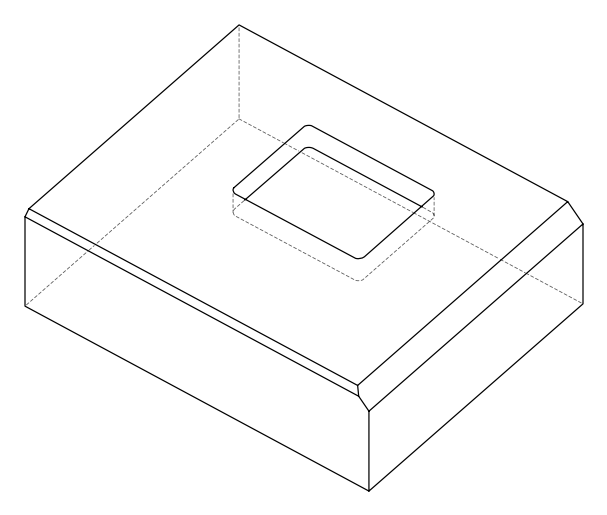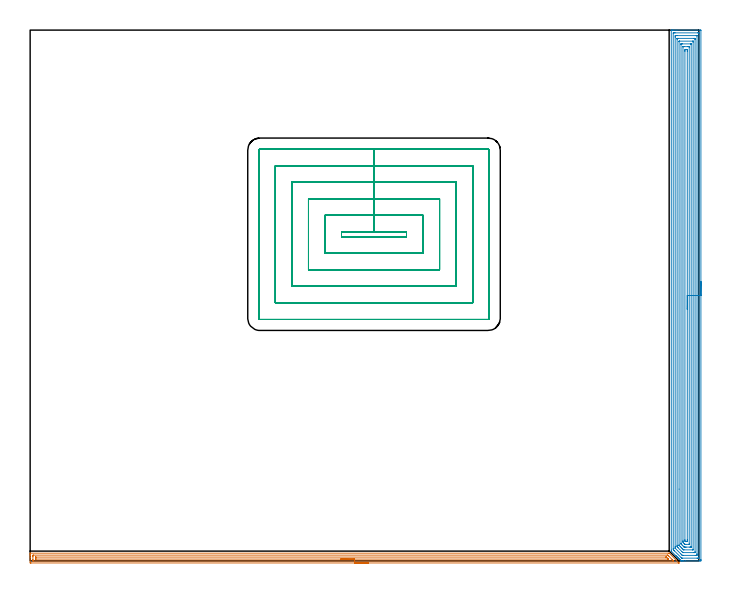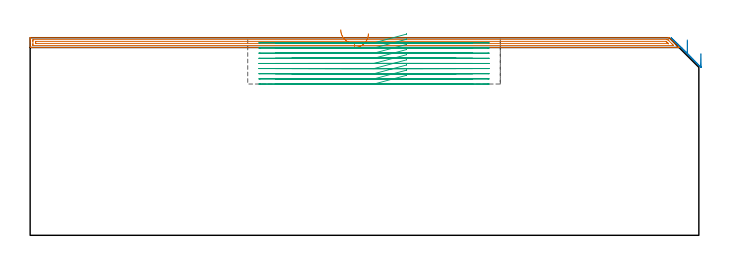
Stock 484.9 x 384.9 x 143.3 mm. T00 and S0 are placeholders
(PLAN: 3 operations, 1 tool changes, 75.2 min)
(1 AREA_MILL | FG_CHAMFER_SURFACE | UGT0205_001 | 11.4 min | 11973 mm3)
(2 AREA_MILL_1 | FG_CHAMFER_SURFACE_1 | UGT0205_001 | 24.89 min | 88726 mm3)
(3 MILL_RECTANGULAR_POCKET | POCKET_RECTANGULAR_STRAIGHT | NXT0201_012 | Follow Part, ap 4, ae 75% | 38.92 min | 856159 mm3)
(TOOL UGT0205_001 | Chamfer Mill 20 x 3 x 45 deg. | D20 FL50 Z2)
(TOOL NXT0201_012 | ENDMILL 16mm [2P460-1600-NA 1630] | D16 FL38 Z6)
(OP 1 AREA_MILL)
G17 G21 G94 G90
T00 M6
G54
G17 G0 G90 X245.25 Y-1.5 S1061 M3
G43 Z153.3 H0
Z146.2
G94 G1 X245.212 Z145.328 F250.
X245.098 Z144.464
X244.909 Z143.612
X244.647 Z142.78
X244.313 Z141.974
X243.91 Z141.2
X243.441 Z140.464
X242.91 Z139.772
X242.321 Z139.129
X241.678 Z138.54
X240.986 Z138.008
X240.25 Z137.54
X239.476 Z137.137
X238.67 Z136.803
X237.838 Z136.541
X236.986 Z136.352
X236.122 Z136.238
X235.25 Z136.2
X0.624
X0.16 Y-1.496 Z136.202
X0.009 Y-1.492 Z136.206
X0. Y-1.038 Z136.659
Y2.491 Z140.186
Y3.905 Z141.601
Y4.256 Z141.95
Y4.956 Z142.656
Y5.233 Z142.933
X0.006 Y5.592 Z143.283
X0.008 Y5.597 Z143.288
X0.178 Y5.6 Z143.3
X462.725
X463.398 Y5.595 Z143.289
X463.417 Y5.582 Z143.281
X463.422 Y5.579 Z143.277
X470.039 Y-1.038 Z136.659
X470.479 Y-1.479 Z136.221
X470.49 Y-1.492 Z136.207
X470.484 Y-1.497 Z136.202
X470.471 Y-1.5 Z136.2
X235.25
Y-0.086 Z137.614
X2.412 Y-0.085 Z137.615
X2.34
X2.034 Y-0.079 Z137.621
X2.01 Y0.021 Z137.721
X2.003 Y0.248 Z137.948
X2.001 Y0.727 Z138.427
X2. Y1.133 Z138.833
Y2.898 Z140.598
X2.001 Y3.373 Z141.073
X2.002 Y3.778 Z141.478
X2.01 Y4.179 Z141.879
X2.412 Y4.185 Z141.885
X2.483
X461.902
X462.313 Y4.18 Z141.88
X462.36 Y4.179 Z141.879
X462.444 Y4.1 Z141.8
X462.57 Y3.978 Z141.678
X462.725 Y3.825 Z141.525
X463.177 Y3.373 Z141.073
X465.406 Y1.144 Z138.844
X465.823 Y0.727 Z138.427
X466.3 Y0.247 Z137.947
X466.521 Y0.018 Z137.718
X466.599 Y-0.079 Z137.621
X466.3 Y-0.085 Z137.615
X466.229
X235.25 Y-0.086 Z137.614
Y1.328 Z139.028
X4.2 Y1.329 Z139.029
X4.105 Y1.33 Z139.03
X4.03 Y1.333 Z139.033
X4.014 Y1.335 Z139.035
X4.01 Y1.356 Z139.056
X4.005 Y1.412 Z139.112
X4.001 Y1.609 Z139.309
X4. Y1.806 Z139.506
X4.002 Y2.491 Z140.191
X4.006 Y2.688 Z140.388
X4.01 Y2.743 Z140.443
X4.014 Y2.765 Z140.465
X4.03 Y2.767 Z140.467
X4.105 Y2.77 Z140.47
X4.2 Y2.771 Z140.471
X460.653
X460.937 Y2.77 Z140.47
X461.221 Y2.767 Z140.467
X461.301 Y2.765 Z140.465
X461.333 Y2.756 Z140.456
X461.354 Y2.738 Z140.438
X461.441 Y2.656 Z140.356
X461.609 Y2.491 Z140.191
X461.831 Y2.27 Z139.97
X462.491 Y1.609 Z139.309
X462.725 Y1.372 Z139.072
X462.754 Y1.335 Z139.035
X462.753
X462.725 Y1.333 Z139.033
X462.115 Y1.329 Z139.029
X235.25 Y1.328 Z139.028
X234.378 Z139.067
X233.513 Z139.18
X232.662 Z139.369
X231.83 Z139.632
X231.024 Z139.965
X230.25 Z140.368
X229.514 Z140.837
X228.822 Z141.368
X228.179 Z141.957
X227.59 Z142.601
X227.058 Z143.293
X226.59 Z144.028
X226.187 Z144.802
X225.853 Z145.608
X225.591 Z146.44
X225.402 Z147.292
X225.288 Z148.157
X225.25 Z149.028
G0 Z153.3
M5
M2
(OP 2 AREA_MILL_1)
G17 G21 G94 G90
T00 M6
G54
G17 G0 G90 X486.4 Y202.45 S1061 M3
G43 Z153.3 H0
Z131.8
G94 G1 Y202.412 Z130.928 F250.
Y202.298 Z130.064
Y202.109 Z129.212
Y201.847 Z128.38
Y201.513 Z127.574
Y201.11 Z126.8
Y200.641 Z126.064
Y200.11 Z125.372
Y199.521 Z124.729
Y198.878 Z124.14
Y198.186 Z123.608
Y197.45 Z123.14
Y196.676 Z122.737
Y195.87 Z122.403
Y195.038 Z122.141
Y194.186 Z121.952
Y193.322 Z121.838
Y192.45 Z121.8
Y0.981
X486.399 Y0.631 Z121.801
X486.394 Y0.092 Z121.803
X486.392 Y0.008 Z121.806
X485.86 Y0.004 Z122.338
X485.233 Y0. Z122.964
X475.206 Z132.989
X473.795 Z134.401
X473.431 Z134.765
X472.702 Z135.498
X472.424 Z135.776
X472.148 Y0.002 Z136.045
X471.989 Y0.01 Z136.203
X471.939 Y0.058 Z136.255
X471.815 Y0.184 Z136.383
X471.655 Y0.343 Z136.54
X471.497 Y0.502 Z136.701
X471.368 Y0.631 Z136.83
X471.211 Y0.787 Z136.984
X471.056 Y0.943 Z137.141
X470.921 Y1.078 Z137.277
X470.767 Y1.23 Z137.428
X470.616 Y1.383 Z137.582
X470.474 Y1.525 Z137.724
X470.323 Y1.674 Z137.872
X470.175 Y1.824 Z138.023
X470.027 Y1.972 Z138.171
X469.879 Y2.118 Z138.316
X469.734 Y2.265 Z138.464
X469.58 Y2.419 Z138.618
X469.435 Y2.562 Z138.76
X469.293 Y2.705 Z138.904
X469.132 Y2.866 Z139.065
X468.992 Y3.006 Z139.204
X468.853 Y3.146 Z139.345
X468.685 Y3.314 Z139.512
X468.548 Y3.45 Z139.648
X468.419 Y3.58 Z139.779
X468.238 Y3.761 Z139.96
X465.108 Y6.891 Z143.089
X464.982 Y7.02 Z143.214
X464.902 Y7.105 Z143.288
X464.9 Y7.785 Z143.3
Y384.716
X464.903 Y384.891 Z143.288
X464.94 Y384.9 Z143.252
X465.344 Z142.856
X465.599 Z142.601
X466.328 Z141.867
X467.581 Z140.616
X468.992 Z139.204
X485.86 Z122.338
X486.123 Y384.898 Z122.074
X486.392 Y384.89 Z121.806
X486.399 Y384.62 Z121.799
X486.4 Y192.45 Z121.8
X484.986 Z123.214
X484.985 Y2.406 Z123.215
X484.972 Y2.01 Z123.228
X484.498 Y2.002 Z123.702
X484.084 Y2.001 Z124.116
X483.613 Y2. Z124.587
X472.958 Z135.242
X472.543 Y2.004 Z135.657
X472.484 Y2.008 Z135.716
X472.45 Y2.012 Z135.75
X472.418 Y2.041 Z135.782
X472.289 Y2.165 Z135.911
X472.031 Y2.419 Z136.169
X467.216 Y7.234 Z140.984
X466.669 Y7.785 Z141.531
X466.328 Y8.134 Z141.872
X466.315 Y8.679 Z141.885
X466.314 Y8.693 Z141.886
X466.315 Y382.494 Z141.885
X466.328 Y382.89 Z141.872
X466.802 Y382.897 Z141.398
X467.216 Y382.899 Z140.984
X467.688 Y382.9 Z140.512
X484.084 Y382.899 Z124.116
X484.558 Y382.897 Z123.642
X484.972 Y382.89 Z123.228
X484.985 Y382.481 Z123.215
X484.986 Y382.467 Z123.214
Y192.45
X483.572 Z124.628
X483.571 Y5.102 Z124.629
X483.57 Y4.725 Z124.63
X483.567 Y4.208 Z124.633
X483.565 Y4.028 Z124.635
X483.394 Y4.009 Z124.806
X483.196 Y4.005 Z125.004
X482.515 Y4. Z125.685
X482.309 Z125.891
X473.636 Y4.001 Z134.564
X473.431 Y4.004 Z134.769
X473.225 Y4.01 Z134.975
X472.879 Y4.032 Z135.321
X472.694 Y4.208 Z135.506
X472.543 Y4.357 Z135.657
X471.797 Y5.102 Z136.403
X467.813 Y9.086 Z140.387
X467.766 Y9.136 Z140.434
X467.743 Y9.163 Z140.457
X467.736 Y9.176 Z140.464
X467.734 Y9.196 Z140.466
X467.73 Y9.573 Z140.47
X467.729 Y9.951 Z140.471
X467.728 Y10.468 Z140.472
X467.729 Y379.798 Z140.471
X467.73 Y380.175 Z140.47
X467.733 Y380.692 Z140.467
X467.735 Y380.872 Z140.465
X467.906 Y380.891 Z140.294
X468.104 Y380.895 Z140.096
X468.785 Y380.9 Z139.415
X468.992 Z139.208
X482.99 Z125.21
X483.196 Y380.898 Z125.004
X483.403 Y380.895 Z124.797
X483.539 Y380.89 Z124.661
X483.566 Y380.882 Z124.634
X483.567 Y380.863 Z124.633
X483.569 Y380.818 Z124.631
X483.571 Y380.692 Z124.629
X483.572 Y192.45 Z124.628
X482.157 Z126.043
Y6.891
X482.155 Y6.151 Z126.045
X482.152 Y6.043 Z126.048
X482.151 Y6.018 Z126.049
X482.137 Y6.01 Z126.063
X482.084 Y6.007 Z126.116
X481.863 Y6.003 Z126.337
X481.421 Y6. Z126.779
X473.426 Y6.001 Z134.774
X472.543 Y6.812 Z135.657
X472.46 Y6.891 Z135.74
X469.775 Y9.573 Z138.425
X469.67 Y9.681 Z138.53
X469.457 Y9.903 Z138.743
X469.15 Y10.228 Z139.05
X469.146 Y10.312 Z139.054
X469.145 Y10.468 Z139.055
X469.143 Y11.21 Z139.057
Y11.362
Y378.009
X469.145 Y378.749 Z139.055
X469.148 Y378.857 Z139.052
X469.149 Y378.882 Z139.051
X469.163 Y378.89 Z139.037
X469.216 Y378.893 Z138.984
X469.437 Y378.897 Z138.763
X469.879 Y378.9 Z138.321
X481.421 Z126.779
X481.864 Y378.898 Z126.336
X482.084 Y378.893 Z126.116
X482.137 Y378.89 Z126.063
X482.151 Y378.884 Z126.049
X482.153 Y378.866 Z126.047
X482.155 Y378.795 Z126.045
X482.157 Y378.162 Z126.043
Y378.009
Y192.45
X480.743 Z127.457
Y8.468
X480.741 Y8.256 Z127.459
X480.739 Y8.115 Z127.461
X480.736 Y8.011 Z127.464
X480.701 Y8.009 Z127.499
X480.533 Y8.004 Z127.667
X480.319 Y8.001 Z127.881
X474.104 Z134.096
X473.936 Y8.006 Z134.264
X473.854 Y8.01 Z134.346
X473.709 Y8.134 Z134.491
X473.431 Y8.388 Z134.769
X473.125 Y8.679 Z135.075
X472.543 Y9.256 Z135.657
X472.225 Y9.573 Z135.975
X471.655 Y10.143 Z136.545
X471.331 Y10.468 Z136.869
X470.767 Y11.035 Z137.433
X470.606 Y11.202 Z137.594
X470.567 Y11.243 Z137.633
X470.563 Y11.292 Z137.637
X470.56 Y11.362 Z137.64
X470.558 Y11.573 Z137.642
X470.557 Y52.065 Z137.643
Y376.432
X470.559 Y376.644 Z137.641
X470.561 Y376.785 Z137.639
X470.564 Y376.889 Z137.636
X470.599 Y376.891 Z137.601
X470.767 Y376.896 Z137.433
X470.981 Y376.899 Z137.219
X480.629 Z127.571
X480.688 Y376.897 Z127.512
X480.721 Y376.894 Z127.479
X480.733 Y376.891 Z127.467
X480.736 Y376.855 Z127.464
X480.741 Y376.433 Z127.459
X480.743 Y376.221 Z127.457
Y192.45
X479.329 Z128.871
X479.328 Y10.468 Z128.872
X479.326 Y10.18 Z128.874
X479.323 Y10.037 Z128.877
X479.322 Y10.01 Z128.878
X479.288 Y10.006 Z128.912
X479.22 Y10.002 Z128.98
X478.757 Y10. Z129.443
X478.334 Z129.866
X475.67 Z132.53
X475.206 Y10.001 Z132.994
X474.781 Y10.002 Z133.419
X474.318 Y10.01 Z133.882
X474.255 Y10.016 Z133.945
X474.189 Y10.075 Z134.011
X474.054 Y10.203 Z134.146
X473.782 Y10.468 Z134.418
X473.431 Y10.817 Z134.769
X472.886 Y11.362 Z135.314
X472.543 Y11.707 Z135.657
X472. Y12.256 Z136.2
X471.978 Y12.296 Z136.222
X471.975 Y12.329 Z136.225
X471.973 Y12.4 Z136.227
X471.972 Y12.544 Z136.228
X471.971 Y12.832 Z136.229
X471.972 Y374.432 Z136.228
X471.974 Y374.72 Z136.226
X471.977 Y374.863 Z136.223
X471.978 Y374.89 Z136.222
X472.013 Y374.894 Z136.187
X472.08 Y374.898 Z136.12
X472.543 Y374.9 Z135.657
X472.966 Z135.234
X478.757 Z129.443
X479.183 Y374.898 Z129.017
X479.312 Y374.892 Z128.888
X479.322 Y374.89 Z128.878
X479.324 Y374.877 Z128.876
X479.327 Y374.836 Z128.873
X479.329 Y374.751 Z128.871
Y192.45
X477.915 Z130.285
X477.914 Y12.165 Z130.286
X477.911 Y12.074 Z130.289
X477.908 Y12.019 Z130.292
X477.899 Y12.01 Z130.301
X477.87 Y12.008 Z130.33
X477.235 Y12.001 Z130.965
X475.46 Y12. Z132.74
X475.206 Y12.002 Z132.994
X474.952 Y12.006 Z133.248
X474.783 Y12.01 Z133.417
X474.684 Y12.026 Z133.516
X474.636 Y12.07 Z133.564
X474.442 Y12.256 Z133.758
X474.318 Y12.379 Z133.882
X473.552 Y13.15 Z134.648
X473.431 Y13.279 Z134.769
X473.388 Y14.045 Z134.812
X473.387 Y14.089 Z134.813
X473.385 Y14.939 Z134.815
X473.386 Y372.735 Z134.814
X473.389 Y372.826 Z134.811
X473.392 Y372.881 Z134.808
X473.401 Y372.89 Z134.799
X473.431 Y372.892 Z134.769
X474.065 Y372.899 Z134.135
X476.982 Y372.9 Z131.218
X477.617 Y372.898 Z130.583
X477.87 Y372.892 Z130.33
X477.899 Y372.89 Z130.301
X477.908 Y372.78 Z130.292
X477.913 Y372.689 Z130.287
X477.914 Y372.644 Z130.286
X477.915 Y192.45 Z130.285
X476.501 Z131.699
X476.5 Y15.424 Z131.7
Y14.939
X476.498 Y14.532 Z131.702
X476.493 Y14.045 Z131.707
X476.135 Y14.003 Z132.065
X476.094 Y14.002 Z132.106
X475.249 Y14.001 Z132.951
X475.206 Y14.005 Z132.994
X475.164 Y14.01 Z133.036
X475.111 Y14.045 Z133.089
X474.999 Y14.157 Z133.201
X474.806 Y14.357 Z133.394
X474.804 Y14.45 Z133.396
X474.801 Y14.939 Z133.399
X474.8 Y15.348 Z133.4
Y369.476
Y369.961
X474.802 Y370.368 Z133.398
X474.807 Y370.855 Z133.393
X475.165 Y370.897 Z133.035
X475.206 Y370.898 Z132.994
X476.051 Z132.149
X476.094 Y370.895 Z132.106
X476.493 Y370.855 Z131.707
X476.497 Y370.449 Z131.703
X476.5 Y369.961 Z131.7
Y369.552
X476.501 Y192.45 Z131.699
Y191.578 Z131.738
Y190.713 Z131.851
Y189.862 Z132.04
Y189.03 Z132.303
Y188.224 Z132.636
Y187.45 Z133.039
Y186.714 Z133.508
Y186.022 Z134.039
Y185.379 Z134.628
Y184.79 Z135.272
Y184.258 Z135.964
Y183.79 Z136.699
Y183.387 Z137.473
Y183.053 Z138.279
Y182.791 Z139.111
Y182.602 Z139.963
Y182.488 Z140.828
Y182.45 Z141.699
G0 Z153.3
M5
M2
(OP 3 MILL_RECTANGULAR_POCKET)
G17 G21 G94 G90
T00 M6
G54
G17 G0 G90 X272.9 Y237.021 S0 M3
G43 Z153.3 H1
Z146.3
G94 G1 Y238.6 Z145.877 F250.
X249.35 Z139.567
X225.8 F500.
Y235.1
X272.9
Y238.6
X249.35
Y250.6
X213.8
Y223.1
X284.9
Y250.6
X249.35
Y262.6
X201.8
Y211.1
X296.9
Y262.6
X249.35
Y274.6
X189.8
Y199.1
X308.9
Y274.6
X249.35
Y286.6
X177.8
Y187.1
X320.9
Y286.6
X249.35
Y298.6
X166.6
G3 X165.8 Y297.8 R0.8
G1 Y175.9
G3 X166.6 Y175.1 R0.8
G1 X332.1
G3 X332.9 Y175.9 R0.8
G1 Y297.8
G3 X332.1 Y298.6 R0.8
G1 X249.35
X248.35
G0 X272.9 Y237.021 Z142.567
G1 Y238.6 Z142.143 F250.
X249.35 Z135.833
X225.8 F500.
Y235.1
X272.9
Y238.6
X249.35
Y250.6
X213.8
Y223.1
X284.9
Y250.6
X249.35
Y262.6
X201.8
Y211.1
X296.9
Y262.6
X249.35
Y274.6
X189.8
Y199.1
X308.9
Y274.6
X249.35
Y286.6
X177.8
Y187.1
X320.9
Y286.6
X249.35
Y298.6
X166.6
G3 X165.8 Y297.8 R0.8
G1 Y175.9
G3 X166.6 Y175.1 R0.8
G1 X332.1
G3 X332.9 Y175.9 R0.8
G1 Y297.8
G3 X332.1 Y298.6 R0.8
G1 X249.35
X248.35
G0 X272.9 Y237.021 Z138.833
G1 Y238.6 Z138.41 F250.
X249.35 Z132.1
X225.8 F500.
Y235.1
X272.9
Y238.6
X249.35
Y250.6
X213.8
Y223.1
X284.9
Y250.6
X249.35
Y262.6
X201.8
Y211.1
X296.9
Y262.6
X249.35
Y274.6
X189.8
Y199.1
X308.9
Y274.6
X249.35
Y286.6
X177.8
Y187.1
X320.9
Y286.6
X249.35
Y298.6
X166.6
G3 X165.8 Y297.8 R0.8
G1 Y175.9
G3 X166.6 Y175.1 R0.8
G1 X332.1
G3 X332.9 Y175.9 R0.8
G1 Y297.8
G3 X332.1 Y298.6 R0.8
G1 X249.35
X248.35
G0 X272.9 Y237.021 Z135.1
G1 Y238.6 Z134.677 F250.
X249.35 Z128.367
X225.8 F500.
Y235.1
X272.9
Y238.6
X249.35
Y250.6
X213.8
Y223.1
X284.9
Y250.6
X249.35
Y262.6
X201.8
Y211.1
X296.9
Y262.6
X249.35
Y274.6
X189.8
Y199.1
X308.9
Y274.6
X249.35
Y286.6
X177.8
Y187.1
X320.9
Y286.6
X249.35
Y298.6
X166.6
G3 X165.8 Y297.8 R0.8
G1 Y175.9
G3 X166.6 Y175.1 R0.8
G1 X332.1
G3 X332.9 Y175.9 R0.8
G1 Y297.8
G3 X332.1 Y298.6 R0.8
G1 X249.35
X248.35
G0 X272.9 Y237.021 Z131.367
G1 Y238.6 Z130.943 F250.
X249.35 Z124.633
X225.8 F500.
Y235.1
X272.9
Y238.6
X249.35
Y250.6
X213.8
Y223.1
X284.9
Y250.6
X249.35
Y262.6
X201.8
Y211.1
X296.9
Y262.6
X249.35
Y274.6
X189.8
Y199.1
X308.9
Y274.6
X249.35
Y286.6
X177.8
Y187.1
X320.9
Y286.6
X249.35
Y298.6
X166.6
G3 X165.8 Y297.8 R0.8
G1 Y175.9
G3 X166.6 Y175.1 R0.8
G1 X332.1
G3 X332.9 Y175.9 R0.8
G1 Y297.8
G3 X332.1 Y298.6 R0.8
G1 X249.35
X248.35
G0 X272.9 Y237.021 Z127.633
G1 Y238.6 Z127.21 F250.
X249.35 Z120.9
X225.8 F500.
Y235.1
X272.9
Y238.6
X249.35
Y250.6
X213.8
Y223.1
X284.9
Y250.6
X249.35
Y262.6
X201.8
Y211.1
X296.9
Y262.6
X249.35
Y274.6
X189.8
Y199.1
X308.9
Y274.6
X249.35
Y286.6
X177.8
Y187.1
X320.9
Y286.6
X249.35
Y298.6
X166.6
G3 X165.8 Y297.8 R0.8
G1 Y175.9
G3 X166.6 Y175.1 R0.8
G1 X332.1
G3 X332.9 Y175.9 R0.8
G1 Y297.8
G3 X332.1 Y298.6 R0.8
G1 X249.35
X248.35
G0 X272.9 Y237.021 Z123.9
G1 Y238.6 Z123.477 F250.
X249.35 Z117.167
X225.8 F500.
Y235.1
X272.9
Y238.6
X249.35
Y250.6
X213.8
Y223.1
X284.9
Y250.6
X249.35
Y262.6
X201.8
Y211.1
X296.9
Y262.6
X249.35
Y274.6
X189.8
Y199.1
X308.9
Y274.6
X249.35
Y286.6
X177.8
Y187.1
X320.9
Y286.6
X249.35
Y298.6
X166.6
G3 X165.8 Y297.8 R0.8
G1 Y175.9
G3 X166.6 Y175.1 R0.8
G1 X332.1
G3 X332.9 Y175.9 R0.8
G1 Y297.8
G3 X332.1 Y298.6 R0.8
G1 X249.35
X248.35
G0 X272.9 Y237.021 Z120.167
G1 Y238.6 Z119.744 F250.
X249.35 Z113.433
X225.8 F500.
Y235.1
X272.9
Y238.6
X249.35
Y250.6
X213.8
Y223.1
X284.9
Y250.6
X249.35
Y262.6
X201.8
Y211.1
X296.9
Y262.6
X249.35
Y274.6
X189.8
Y199.1
X308.9
Y274.6
X249.35
Y286.6
X177.8
Y187.1
X320.9
Y286.6
X249.35
Y298.6
X166.6
G3 X165.8 Y297.8 R0.8
G1 Y175.9
G3 X166.6 Y175.1 R0.8
G1 X332.1
G3 X332.9 Y175.9 R0.8
G1 Y297.8
G3 X332.1 Y298.6 R0.8
G1 X249.35
X248.35
G0 X272.9 Y237.021 Z116.433
G1 Y238.6 Z116.01 F250.
X249.35 Z109.7
X225.8 F500.
Y235.1
X272.9
Y238.6
X249.35
Y250.6
X213.8
Y223.1
X284.9
Y250.6
X249.35
Y262.6
X201.8
Y211.1
X296.9
Y262.6
X249.35
Y274.6
X189.8
Y199.1
X308.9
Y274.6
X249.35
Y286.6
X177.8
Y187.1
X320.9
Y286.6
X249.35
Y298.6
X166.6
G3 X165.8 Y297.8 R0.8
G1 Y175.9
G3 X166.6 Y175.1 R0.8
G1 X332.1
G3 X332.9 Y175.9 R0.8
G1 Y297.8
G3 X332.1 Y298.6 R0.8
G1 X249.35
X248.35
G0 Z153.3
M5
M2
